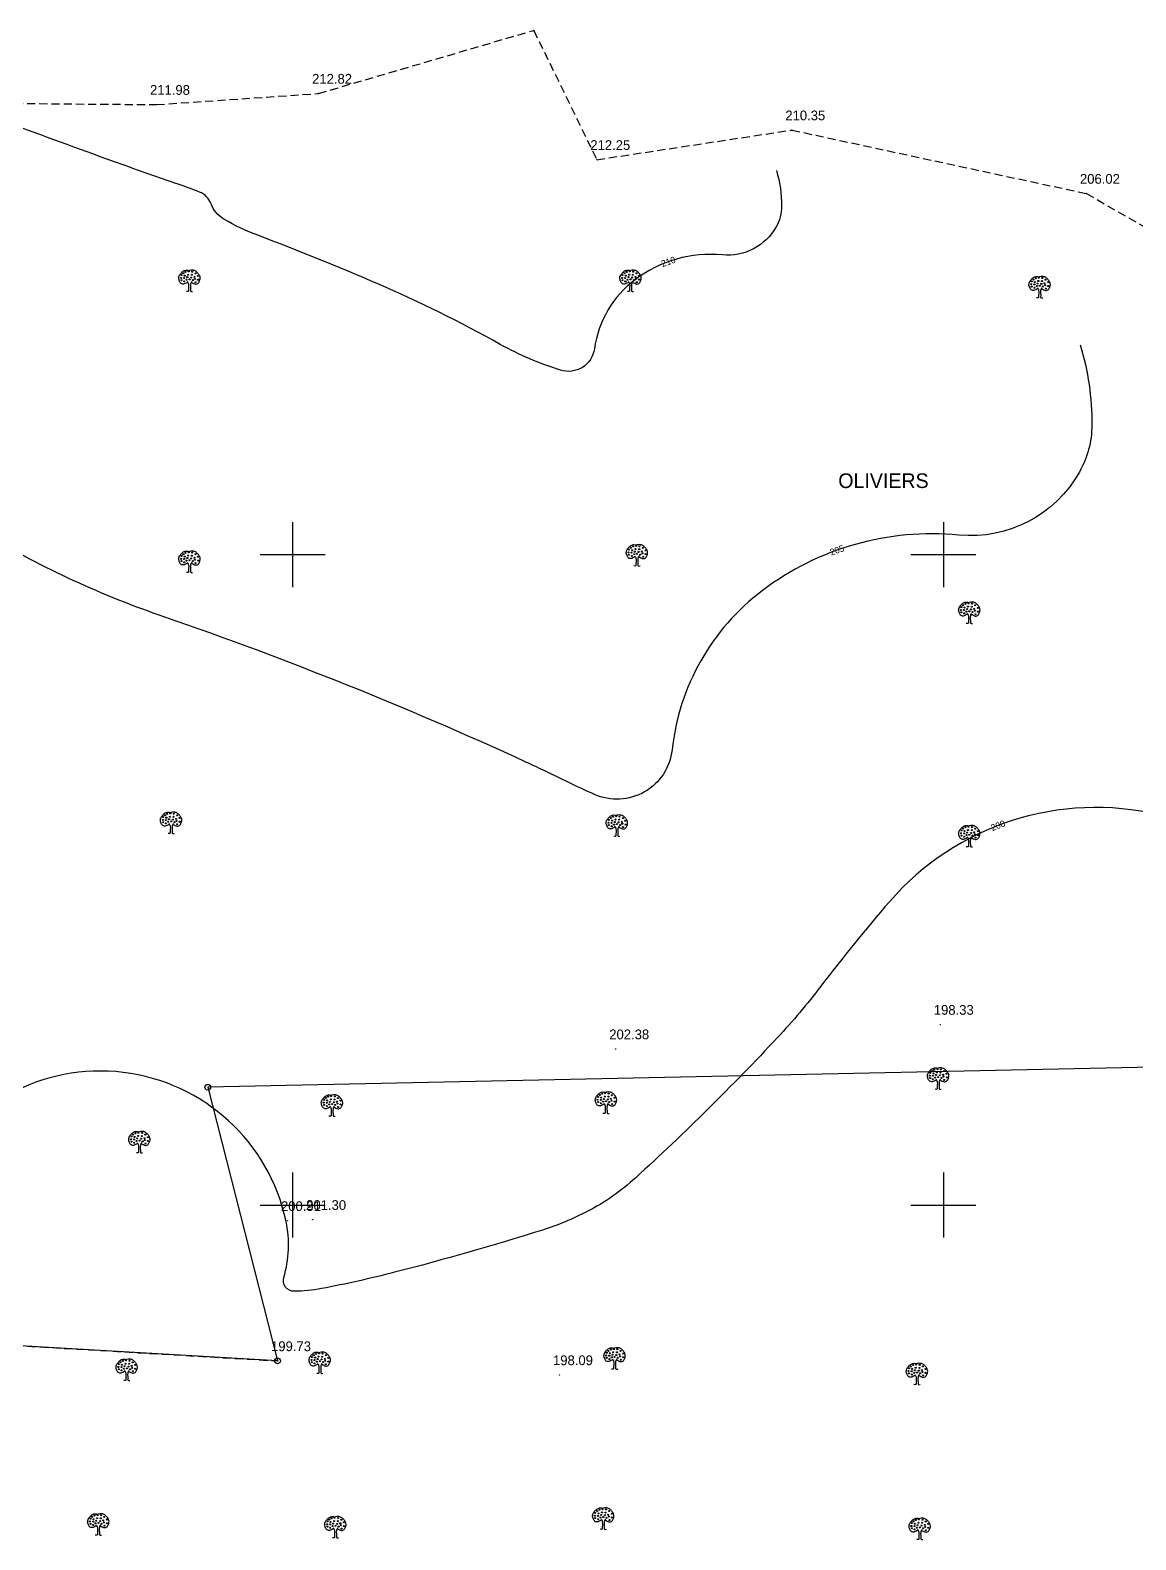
# Model space of a CAD drawing. Extents: x -83928 to -81707, y 15464 to 18601.
# Drawn here: x -83080.6 to -82740.9, y 17897.1 to 18361.2 of the extents above; entities that cross this region are included whole.
import ezdxf
from ezdxf.enums import TextEntityAlignment as Align

# ---------------------------------------------------------------- set-up
doc = ezdxf.new("R2010")
doc.units = 0
doc.header["$MEASUREMENT"] = 0
doc.linetypes.add('INTERROMPU', pattern=[0.75, 0.5, -0.25])
for name, color, linetype in [('ALT', 7, 'Continuous'), ('BORNE', 1, 'Continuous'), ('Carroyage 1', 7, 'Continuous'), ('CNiv_1', 1, 'Continuous'), ('CONST', 7, 'Continuous'), ('Cotation CN', 6, 'Continuous'), ('LIMITE', 40, 'INTERROMPU'), ('POINTS', 3, 'Continuous'), ('TITRE', 1, 'Continuous')]:
    doc.layers.add(name, color=color, linetype=linetype)

# ---------------------------------------------------------------- blocks, each defined once
blk = doc.blocks.new('CotaCNiv')
at = {"invisible_edges": 15}
blk.add_3dface([(-0.5, -0.5), (0.5, -0.5), (0.5, 0.5), (-0.5, 0.5)], dxfattribs=at)
blk.add_3dface([(-0.5, -0.5), (0.5, -0.5), (0.5, 0.5), (-0.5, 0.5)], dxfattribs=at)
blk.add_attdef('ALTCNIV', text='', height=0.4).set_placement((0, 0), align=Align.MIDDLE)

msp = doc.modelspace()

# ---------------------------------------------------------------- linework, layer by layer
at = {"linetype": 'ByBlock', "extrusion": (0.000932032, -0.005533, 0.999984)}
for centre in [(-83034.1, 18285.29, -162.28), (-83033.54, 18285.85, -162.28), (-83033.13, 18285.11, -162.28), (-83032.84, 18286.26, -162.28), (-83032.31, 18284.65, -162.28), (-83032.05, 18285.41, -162.28), (-83031.9, 18286.41, -162.28), (-83031.13, 18284.54, -162.28), (-83030.92, 18285.39, -162.28), (-83030.82, 18286.34, -162.28), (-83030.13, 18284.72, -162.28), (-83029.82, 18285.82, -162.28), (-83029.05, 18285.03, -162.28), (-82898.58, 18285.29, -162.28), (-82898.02, 18285.86, -162.28), (-82897.61, 18285.11, -162.28), (-82897.32, 18286.27, -162.28), (-82896.79, 18284.65, -162.28), (-82896.53, 18285.42, -162.28), (-82896.38, 18286.42, -162.28), (-82895.61, 18284.55, -162.28), (-82895.4, 18285.4, -162.28), (-82895.3, 18286.34, -162.28), (-82894.61, 18284.73, -162.28), (-82894.3, 18285.83, -162.28), (-82893.53, 18285.04, -162.28), (-83034.23, 18284.42, -162.28), (-83034.1, 18283.7, -162.28), (-83033.28, 18284.36, -162.28), (-83033.25, 18283.34, -162.28), (-83032.54, 18283.85, -162.28), (-83031.64, 18283.98, -162.28), (-83030.64, 18283.73, -162.28), (-83029.98, 18284.13, -162.28), (-83029.77, 18283.09, -162.28), (-83029.03, 18283.88, -162.28), (-82898.71, 18284.42, -162.28), (-82898.58, 18283.71, -162.28), (-82897.76, 18284.37, -162.28), (-82897.73, 18283.35, -162.28), (-82897.02, 18283.86, -162.28), (-82896.12, 18283.99, -162.28), (-82895.12, 18283.73, -162.28), (-82894.46, 18284.14, -162.28), (-82894.25, 18283.09, -162.28), (-82893.51, 18283.89, -162.28), (-82773.01, 18282.47, -162.28), (-82772.88, 18283.34, -162.28), (-82772.88, 18281.75, -162.28), (-82772.32, 18283.9, -162.28), (-82772.06, 18282.42, -162.28), (-82772.03, 18281.39, -162.28), (-82771.91, 18283.16, -162.28), (-82771.62, 18284.31, -162.28), (-82771.32, 18281.91, -162.28), (-82771.09, 18282.7, -162.28), (-82770.83, 18283.47, -162.28), (-82770.68, 18284.46, -162.28), (-82770.42, 18282.03, -162.28), (-82769.91, 18282.6, -162.28), (-82769.7, 18283.44, -162.28), (-82769.6, 18284.39, -162.28), (-82769.42, 18281.78, -162.28), (-82768.91, 18282.78, -162.28), (-82768.76, 18282.19, -162.28), (-82768.6, 18283.88, -162.28), (-82768.55, 18281.14, -162.28), (-82767.83, 18283.08, -162.28), (-82767.81, 18281.93, -162.28), (-82896.05, 18201.46, -162.28), (-82895.36, 18201.87, -162.28), (-82894.56, 18201.03, -162.28), (-82894.41, 18202.03, -162.28), (-82893.43, 18201, -162.28), (-82893.33, 18201.95, -162.28), (-82892.33, 18201.44, -162.28), (-83034.22, 18198.06, -162.28), (-83034.09, 18198.93, -162.28), (-83034.09, 18197.35, -162.28), (-83033.53, 18199.49, -162.28), (-83033.27, 18198.01, -162.28), (-83033.25, 18196.99, -162.28), (-83033.12, 18198.75, -162.28), (-83032.84, 18199.9, -162.28), (-83032.53, 18197.5, -162.28), (-83032.3, 18198.29, -162.28), (-83032.05, 18199.06, -162.28), (-83031.89, 18200.06, -162.28), (-83031.64, 18197.63, -162.28), (-83031.12, 18198.19, -162.28), (-83030.92, 18199.03, -162.28), (-83030.82, 18199.98, -162.28), (-83030.64, 18197.37, -162.28), (-83030.13, 18198.37, -162.28), (-83029.97, 18197.78, -162.28), (-83029.82, 18199.47, -162.28), (-83029.77, 18196.73, -162.28), (-83029.05, 18198.68, -162.28), (-83029.02, 18197.52, -162.28), (-82896.74, 18200.03, -162.28), (-82896.61, 18200.9, -162.28), (-82896.61, 18199.32, -162.28), (-82895.79, 18199.98, -162.28), (-82895.76, 18198.96, -162.28), (-82895.64, 18200.72, -162.28), (-82895.05, 18199.47, -162.28), (-82894.82, 18200.26, -162.28), (-82894.15, 18199.6, -162.28), (-82893.64, 18200.16, -162.28), (-82893.15, 18199.34, -162.28), (-82892.64, 18200.34, -162.28), (-82892.49, 18199.75, -162.28), (-82892.28, 18198.7, -162.28), (-82891.57, 18200.65, -162.28), (-82891.54, 18199.5, -162.28), (-82794.48, 18183.24, -162.28), (-82793.91, 18183.81, -162.28), (-82793.5, 18183.07, -162.28), (-82793.22, 18184.22, -162.28), (-82792.69, 18182.6, -162.28), (-82792.43, 18183.37, -162.28), (-82792.28, 18184.37, -162.28), (-82791.51, 18182.5, -162.28), (-82791.3, 18183.35, -162.28), (-82791.2, 18184.29, -162.28), (-82790.51, 18182.68, -162.28), (-82790.2, 18183.78, -162.28), (-82789.43, 18182.99, -162.28), (-82794.61, 18182.37, -162.28), (-82794.48, 18181.66, -162.28), (-82793.66, 18182.32, -162.28), (-82793.63, 18181.3, -162.28), (-82792.92, 18181.81, -162.28), (-82792.02, 18181.94, -162.28), (-82791.02, 18181.68, -162.28), (-82790.36, 18182.09, -162.28), (-82790.15, 18181.04, -162.28), (-82789.41, 18181.84, -162.28), (-83039.86, 18117.79, -162.28), (-83039.73, 18118.66, -162.28), (-83039.17, 18119.22, -162.28), (-83038.91, 18117.73, -162.28), (-83038.76, 18118.48, -162.28), (-83038.48, 18119.63, -162.28), (-83037.94, 18118.02, -162.28), (-83037.68, 18118.78, -162.28), (-83037.53, 18119.78, -162.28), (-83036.76, 18117.91, -162.28), (-83036.56, 18118.76, -162.28), (-83036.46, 18119.7, -162.28), (-83035.76, 18118.09, -162.28), (-83035.61, 18117.5, -162.28), (-83035.46, 18119.19, -162.28), (-83034.69, 18118.4, -162.28), (-82902.77, 18117.79, -162.28), (-82902.21, 18118.35, -162.28), (-82901.8, 18117.61, -162.28), (-82901.52, 18118.76, -162.28), (-82900.72, 18117.92, -162.28), (-82900.57, 18118.92, -162.28), (-82899.6, 18117.89, -162.28), (-82899.5, 18118.84, -162.28), (-82898.5, 18118.33, -162.28), (-82897.73, 18117.54, -162.28), (-83039.73, 18117.07, -162.28), (-83038.89, 18116.71, -162.28), (-83038.17, 18117.22, -162.28), (-83037.28, 18117.35, -162.28), (-83036.28, 18117.1, -162.28), (-83035.41, 18116.46, -162.28), (-83034.66, 18117.25, -162.28), (-82902.9, 18116.92, -162.28), (-82902.77, 18116.21, -162.28), (-82901.95, 18116.87, -162.28), (-82901.93, 18115.85, -162.28), (-82901.21, 18116.36, -162.28), (-82900.98, 18117.15, -162.28), (-82900.31, 18116.49, -162.28), (-82899.8, 18117.05, -162.28), (-82899.32, 18116.23, -162.28), (-82898.8, 18117.23, -162.28), (-82898.65, 18116.64, -162.28), (-82898.45, 18115.59, -162.28), (-82897.7, 18116.38, -162.28), (-82794.6, 18113.68, -162.28), (-82794.47, 18114.55, -162.28), (-82794.47, 18112.97, -162.28), (-82793.91, 18115.12, -162.28), (-82793.65, 18113.63, -162.28), (-82793.5, 18114.37, -162.28), (-82793.22, 18115.53, -162.28), (-82792.91, 18113.12, -162.28), (-82792.68, 18113.91, -162.28), (-82792.43, 18114.68, -162.28), (-82792.27, 18115.68, -162.28), (-82792.02, 18113.25, -162.28), (-82791.5, 18113.81, -162.28), (-82791.3, 18114.66, -162.28), (-82791.2, 18115.6, -162.28), (-82791.02, 18112.99, -162.28), (-82790.51, 18113.99, -162.28), (-82790.35, 18113.4, -162.28), (-82790.2, 18115.09, -162.28), (-82789.43, 18114.3, -162.28), (-82789.4, 18113.15, -162.28), (-82793.63, 18112.61, -162.28), (-82790.15, 18112.35, -162.28), (-82804.18, 18039.17, -162.28), (-82804.05, 18040.04, -162.28), (-82803.48, 18040.6, -162.28), (-82803.23, 18039.12, -162.28), (-82803.07, 18039.86, -162.28), (-82802.79, 18041.01, -162.28), (-82802.49, 18038.6, -162.28), (-82802.26, 18039.4, -162.28), (-82802, 18040.16, -162.28), (-82801.85, 18041.16, -162.28), (-82801.59, 18038.73, -162.28), (-82801.08, 18039.29, -162.28), (-82800.87, 18040.14, -162.28), (-82800.77, 18041.09, -162.28), (-82800.08, 18039.47, -162.28), (-82799.93, 18038.89, -162.28), (-82799.77, 18040.57, -162.28), (-82799, 18039.78, -162.28), (-82798.98, 18038.63, -162.28), (-82804.05, 18038.45, -162.28), (-82803.2, 18038.09, -162.28), (-82800.59, 18038.48, -162.28), (-82799.72, 18037.84, -162.28), (-82990.42, 18030.88, -162.28), (-82990.3, 18031.74, -162.28), (-82990.3, 18030.16, -162.28), (-82989.73, 18032.31, -162.28), (-82989.48, 18030.82, -162.28), (-82989.45, 18029.8, -162.28), (-82989.32, 18031.57, -162.28), (-82989.04, 18032.72, -162.28), (-82988.73, 18030.31, -162.28), (-82988.5, 18031.11, -162.28), (-82988.25, 18031.87, -162.28), (-82988.09, 18032.87, -162.28), (-82987.84, 18030.44, -162.28), (-82987.33, 18031, -162.28), (-82987.12, 18031.85, -162.28), (-82987.02, 18032.79, -162.28), (-82986.84, 18030.18, -162.28), (-82986.33, 18031.18, -162.28), (-82986.17, 18030.59, -162.28), (-82986.02, 18032.28, -162.28), (-82985.97, 18029.54, -162.28), (-82985.25, 18031.49, -162.28), (-82985.23, 18030.34, -162.28), (-82906.24, 18031.75, -162.28), (-82906.11, 18032.62, -162.28), (-82906.11, 18031.04, -162.28), (-82905.55, 18033.18, -162.28), (-82905.29, 18031.7, -162.28), (-82905.27, 18030.68, -162.28), (-82905.14, 18032.44, -162.28), (-82904.86, 18033.59, -162.28), (-82904.55, 18031.19, -162.28), (-82904.32, 18031.98, -162.28), (-82904.06, 18032.75, -162.28), (-82903.91, 18033.75, -162.28), (-82903.66, 18031.32, -162.28), (-82903.14, 18031.88, -162.28), (-82902.94, 18032.72, -162.28), (-82902.84, 18033.67, -162.28), (-82902.66, 18031.06, -162.28), (-82902.14, 18032.06, -162.28), (-82901.99, 18031.47, -162.28), (-82901.84, 18033.16, -162.28), (-82901.79, 18030.42, -162.28), (-82901.07, 18032.37, -162.28), (-82901.04, 18031.21, -162.28), (-83049.48, 18020.5, -162.28), (-83048.92, 18021.07, -162.28), (-83048.51, 18020.32, -162.28), (-83048.23, 18021.48, -162.28), (-83047.44, 18020.63, -162.28), (-83047.28, 18021.63, -162.28), (-83046.31, 18020.61, -162.28), (-83046.21, 18021.55, -162.28), (-83045.21, 18021.04, -162.28), (-83044.44, 18020.25, -162.28), (-83049.61, 18019.63, -162.28), (-83049.48, 18018.92, -162.28), (-83048.66, 18019.58, -162.28), (-83048.64, 18018.56, -162.28), (-83047.92, 18019.07, -162.28), (-83047.69, 18019.86, -162.28), (-83047.03, 18019.2, -162.28), (-83046.51, 18019.76, -162.28), (-83046.03, 18018.94, -162.28), (-83045.51, 18019.94, -162.28), (-83045.36, 18019.35, -162.28), (-83045.16, 18018.3, -162.28), (-83044.41, 18019.1, -162.28), (-82901.26, 17955.13, -162.28), (-82900.19, 17955.06, -162.28), (-83053.38, 17950.49, -162.28), (-83052.81, 17951.05, -162.28), (-83052.12, 17951.46, -162.28), (-83051.33, 17950.61, -162.28), (-83051.18, 17951.61, -162.28), (-83050.2, 17950.59, -162.28), (-83050.1, 17951.54, -162.28), (-83049.1, 17951.02, -162.28), (-82994.18, 17951.8, -162.28), (-82994.06, 17952.67, -162.28), (-82994.06, 17951.08, -162.28), (-82993.49, 17953.23, -162.28), (-82993.24, 17951.75, -162.28), (-82993.21, 17950.72, -162.28), (-82993.08, 17952.49, -162.28), (-82992.8, 17953.64, -162.28), (-82992.49, 17951.24, -162.28), (-82992.26, 17952.03, -162.28), (-82992.01, 17952.8, -162.28), (-82991.85, 17953.79, -162.28), (-82991.6, 17951.36, -162.28), (-82991.09, 17951.93, -162.28), (-82990.88, 17952.77, -162.28), (-82990.78, 17953.72, -162.28), (-82990.6, 17951.11, -162.28), (-82990.09, 17952.11, -162.28), (-82989.93, 17951.52, -162.28), (-82989.78, 17953.21, -162.28), (-82989.73, 17950.47, -162.28), (-82989.01, 17952.41, -162.28), (-82988.99, 17951.26, -162.28), (-82903.59, 17953.14, -162.28), (-82903.46, 17954.01, -162.28), (-82903.46, 17952.42, -162.28), (-82902.9, 17954.57, -162.28), (-82902.64, 17953.09, -162.28), (-82902.62, 17952.06, -162.28), (-82902.49, 17953.83, -162.28), (-82902.21, 17954.98, -162.28), (-82901.9, 17952.58, -162.28), (-82901.67, 17953.37, -162.28), (-82901.42, 17954.14, -162.28), (-82901.01, 17952.7, -162.28), (-82900.49, 17953.27, -162.28), (-82900.29, 17954.11, -162.28), (-82900.01, 17952.45, -162.28), (-82899.49, 17953.45, -162.28), (-82899.34, 17952.86, -162.28), (-82899.19, 17954.55, -162.28), (-82899.14, 17951.81, -162.28), (-82898.42, 17953.75, -162.28), (-82898.39, 17952.6, -162.28), (-83053.5, 17949.62, -162.28), (-83053.38, 17948.9, -162.28), (-83052.56, 17949.57, -162.28), (-83052.53, 17948.54, -162.28), (-83052.4, 17950.31, -162.28), (-83051.81, 17949.05, -162.28), (-83051.58, 17949.85, -162.28), (-83050.92, 17949.18, -162.28), (-83050.41, 17949.74, -162.28), (-83049.92, 17948.93, -162.28), (-83049.41, 17949.92, -162.28), (-83049.25, 17949.34, -162.28), (-83049.05, 17948.29, -162.28), (-83048.33, 17950.23, -162.28), (-83048.31, 17949.08, -162.28), (-82810.69, 17948.35, -162.28), (-82810.56, 17949.22, -162.28), (-82810.56, 17947.63, -162.28), (-82809.99, 17949.78, -162.28), (-82809.74, 17948.3, -162.28), (-82809.71, 17947.27, -162.28), (-82809.58, 17949.04, -162.28), (-82809.3, 17950.19, -162.28), (-82809, 17947.79, -162.28), (-82808.76, 17948.58, -162.28), (-82808.51, 17949.35, -162.28), (-82808.36, 17950.34, -162.28), (-82808.1, 17947.91, -162.28), (-82807.59, 17948.48, -162.28), (-82807.38, 17949.32, -162.28), (-82807.28, 17950.27, -162.28), (-82807.1, 17947.66, -162.28), (-82806.59, 17948.66, -162.28), (-82806.43, 17948.07, -162.28), (-82806.28, 17949.76, -162.28), (-82806.23, 17947.02, -162.28), (-82805.51, 17948.96, -162.28), (-82805.49, 17947.81, -162.28), (-83059.9, 17904.1, -162.28), (-83058.82, 17904.03, -162.28), (-82906.95, 17904.76, -162.28), (-82906.39, 17905.32, -162.28), (-82905.98, 17904.58, -162.28), (-82905.7, 17905.73, -162.28), (-82905.16, 17904.12, -162.28), (-82904.9, 17904.88, -162.28), (-82904.75, 17905.88, -162.28), (-82903.98, 17904.01, -162.28), (-82903.78, 17904.86, -162.28), (-82903.67, 17905.81, -162.28), (-82902.98, 17904.19, -162.28), (-82902.67, 17905.29, -162.28), (-82901.91, 17904.5, -162.28), (-83062.23, 17902.11, -162.28), (-83062.1, 17902.98, -162.28), (-83062.1, 17901.39, -162.28), (-83061.53, 17903.54, -162.28), (-83061.28, 17902.06, -162.28), (-83061.25, 17901.03, -162.28), (-83061.12, 17902.8, -162.28), (-83060.84, 17903.95, -162.28), (-83060.54, 17901.55, -162.28), (-83060.31, 17902.34, -162.28), (-83060.05, 17903.11, -162.28), (-83059.64, 17901.67, -162.28), (-83059.13, 17902.24, -162.28), (-83058.92, 17903.08, -162.28), (-83058.64, 17901.42, -162.28), (-83058.13, 17902.42, -162.28), (-83057.98, 17901.83, -162.28), (-83057.82, 17903.52, -162.28), (-83057.77, 17900.78, -162.28), (-83057.05, 17902.72, -162.28), (-83057.03, 17901.57, -162.28), (-82989.38, 17901.24, -162.28), (-82989.26, 17902.11, -162.28), (-82989.26, 17900.52, -162.28), (-82988.69, 17902.67, -162.28), (-82988.44, 17901.19, -162.28), (-82988.41, 17900.17, -162.28), (-82988.28, 17901.93, -162.28), (-82988, 17903.08, -162.28), (-82987.69, 17900.68, -162.28), (-82987.46, 17901.47, -162.28), (-82987.21, 17902.24, -162.28), (-82987.05, 17903.24, -162.28), (-82986.8, 17900.81, -162.28), (-82986.29, 17901.37, -162.28), (-82986.08, 17902.21, -162.28), (-82985.98, 17903.16, -162.28), (-82985.8, 17900.55, -162.28), (-82985.29, 17901.55, -162.28), (-82985.13, 17900.96, -162.28), (-82984.98, 17902.65, -162.28), (-82984.93, 17899.91, -162.28), (-82984.21, 17901.85, -162.28), (-82984.19, 17900.7, -162.28), (-82907.08, 17903.89, -162.28), (-82906.95, 17903.17, -162.28), (-82906.13, 17903.84, -162.28), (-82906.11, 17902.81, -162.28), (-82905.39, 17903.32, -162.28), (-82904.49, 17903.45, -162.28), (-82903.49, 17903.2, -162.28), (-82902.83, 17903.6, -162.28), (-82902.62, 17902.56, -162.28), (-82901.88, 17903.35, -162.28), (-82809.84, 17900.73, -162.28), (-82809.71, 17901.6, -162.28), (-82809.71, 17900.02, -162.28), (-82809.15, 17902.16, -162.28), (-82808.89, 17900.68, -162.28), (-82808.87, 17899.66, -162.28), (-82808.74, 17901.42, -162.28), (-82808.46, 17902.57, -162.28), (-82808.15, 17900.17, -162.28), (-82807.92, 17900.96, -162.28), (-82807.66, 17901.73, -162.28), (-82807.51, 17902.73, -162.28), (-82807.25, 17900.3, -162.28), (-82806.74, 17900.86, -162.28), (-82806.54, 17901.7, -162.28), (-82806.43, 17902.65, -162.28), (-82806.25, 17900.04, -162.28), (-82805.74, 17901.04, -162.28), (-82805.59, 17900.45, -162.28), (-82805.44, 17902.14, -162.28), (-82805.38, 17899.4, -162.28), (-82804.67, 17901.35, -162.28), (-82804.64, 17900.19, -162.28)]:
    msp.add_circle(centre, 0.156, dxfattribs=at)
at = {"linetype": 'ByBlock'}
for points in [[(-83032.17, 18283.68, 16.27), (-83032.29, 18283.65, 16.27), (-83032.67, 18283.53, 16.27), (-83033.25, 18283.07, 16.27), (-83034.3, 18283.14, 16.27), (-83034.75, 18284.05, 16.28), (-83035.05, 18284.88, 16.28), (-83034.81, 18285.81, 16.29), (-83034.25, 18286.54, 16.29), (-83033.54, 18287.23, 16.29), (-83032.59, 18287.51, 16.3), (-83031.97, 18287.39, 16.29), (-83031.67, 18287.33, 16.29)], [(-82896.65, 18283.69, 16.15), (-82896.77, 18283.66, 16.15), (-82897.15, 18283.54, 16.15), (-82897.73, 18283.08, 16.15), (-82898.78, 18283.15, 16.15), (-82899.23, 18284.06, 16.15), (-82899.53, 18284.88, 16.16), (-82899.29, 18285.82, 16.16), (-82898.73, 18286.54, 16.17), (-82898.02, 18287.24, 16.17), (-82897.07, 18287.52, 16.17), (-82896.45, 18287.4, 16.17), (-82896.15, 18287.34, 16.17)], [(-82770.95, 18281.73, 16.02), (-82771.07, 18281.7, 16.02), (-82771.45, 18281.58, 16.02), (-82772.03, 18281.12, 16.02), (-82773.08, 18281.2, 16.02), (-82773.53, 18282.1, 16.02), (-82773.83, 18282.93, 16.03), (-82773.59, 18283.87, 16.03), (-82773.03, 18284.59, 16.04), (-82772.32, 18285.28, 16.04), (-82771.37, 18285.57, 16.04), (-82770.75, 18285.44, 16.04), (-82770.45, 18285.38, 16.04)], [(-82894.69, 18199.3, 15.68), (-82894.81, 18199.27, 15.68), (-82895.19, 18199.15, 15.68), (-82895.76, 18198.69, 15.68), (-82896.81, 18198.76, 15.68), (-82897.26, 18199.67, 15.68), (-82897.57, 18200.49, 15.69), (-82897.33, 18201.43, 15.69), (-82896.77, 18202.15, 15.7), (-82896.05, 18202.85, 15.7), (-82895.1, 18203.13, 15.7), (-82894.49, 18203.01, 15.7), (-82894.19, 18202.95, 15.7)], [(-83032.17, 18197.33, 15.8), (-83032.29, 18197.3, 15.8), (-83032.67, 18197.18, 15.8), (-83033.25, 18196.72, 15.79), (-83034.29, 18196.79, 15.8), (-83034.75, 18197.7, 15.8), (-83035.05, 18198.52, 15.81), (-83034.81, 18199.46, 15.81), (-83034.25, 18200.18, 15.81), (-83033.53, 18200.88, 15.82), (-83032.58, 18201.16, 15.82), (-83031.97, 18201.04, 15.82), (-83031.67, 18200.98, 15.82)], [(-82792.55, 18181.64, 15.49), (-82792.67, 18181.61, 15.49), (-82793.05, 18181.49, 15.49), (-82793.63, 18181.03, 15.48), (-82794.68, 18181.1, 15.49), (-82795.13, 18182.01, 15.49), (-82795.43, 18182.84, 15.5), (-82795.19, 18183.77, 15.5), (-82794.63, 18184.5, 15.5), (-82793.92, 18185.19, 15.51), (-82792.96, 18185.47, 15.51), (-82792.35, 18185.35, 15.51), (-82792.05, 18185.29, 15.51)], [(-83037.81, 18117.05, 15.36), (-83037.93, 18117.02, 15.36), (-83038.31, 18116.9, 15.36), (-83038.89, 18116.44, 15.35), (-83039.93, 18116.52, 15.36), (-83040.38, 18117.42, 15.36), (-83040.69, 18118.25, 15.37), (-83040.45, 18119.19, 15.37), (-83039.89, 18119.91, 15.38), (-83039.17, 18120.6, 15.38), (-83038.22, 18120.89, 15.38), (-83037.61, 18120.76, 15.38), (-83037.31, 18120.7, 15.38)], [(-82900.85, 18116.19, 15.22), (-82900.97, 18116.16, 15.22), (-82901.35, 18116.04, 15.22), (-82901.93, 18115.58, 15.22), (-82902.97, 18115.65, 15.22), (-82903.42, 18116.56, 15.23), (-82903.73, 18117.39, 15.23), (-82903.49, 18118.32, 15.24), (-82902.93, 18119.05, 15.24), (-82902.21, 18119.74, 15.25), (-82901.26, 18120.02, 15.25), (-82900.65, 18119.9, 15.25), (-82900.35, 18119.84, 15.24)], [(-82792.55, 18112.95, 15.11), (-82792.67, 18112.92, 15.11), (-82793.05, 18112.8, 15.11), (-82793.63, 18112.34, 15.1), (-82794.67, 18112.41, 15.11), (-82795.13, 18113.32, 15.11), (-82795.43, 18114.15, 15.12), (-82795.19, 18115.08, 15.12), (-82794.63, 18115.81, 15.12), (-82793.91, 18116.5, 15.13), (-82792.96, 18116.78, 15.13), (-82792.35, 18116.66, 15.13), (-82792.05, 18116.6, 15.13)], [(-82802.12, 18038.43, 14.7), (-82802.25, 18038.4, 14.7), (-82802.62, 18038.28, 14.7), (-82803.2, 18037.83, 14.7), (-82804.25, 18037.9, 14.7), (-82804.7, 18038.81, 14.71), (-82805, 18039.63, 14.71), (-82804.77, 18040.57, 14.72), (-82804.2, 18041.29, 14.72), (-82803.49, 18041.98, 14.72), (-82802.54, 18042.27, 14.72), (-82801.93, 18042.15, 14.72), (-82801.62, 18042.09, 14.72)], [(-82904.19, 18031.02, 14.76), (-82904.31, 18030.99, 14.76), (-82904.69, 18030.87, 14.76), (-82905.27, 18030.41, 14.75), (-82906.31, 18030.48, 14.76), (-82906.77, 18031.39, 14.76), (-82907.07, 18032.22, 14.77), (-82906.83, 18033.15, 14.77), (-82906.27, 18033.88, 14.77), (-82905.55, 18034.57, 14.78), (-82904.6, 18034.85, 14.78), (-82903.99, 18034.73, 14.78), (-82903.69, 18034.67, 14.78)], [(-82988.37, 18030.14, 14.83), (-82988.49, 18030.11, 14.83), (-82988.87, 18029.99, 14.83), (-82989.45, 18029.53, 14.83), (-82990.5, 18029.61, 14.83), (-82990.95, 18030.52, 14.83), (-82991.25, 18031.34, 14.84), (-82991.01, 18032.28, 14.84), (-82990.45, 18033, 14.85), (-82989.73, 18033.69, 14.85), (-82988.78, 18033.98, 14.85), (-82988.17, 18033.85, 14.85), (-82987.87, 18033.79, 14.85)], [(-83047.56, 18018.9, 14.82), (-83047.68, 18018.87, 14.82), (-83048.06, 18018.75, 14.82), (-83048.64, 18018.29, 14.82), (-83049.68, 18018.37, 14.82), (-83050.14, 18019.27, 14.83), (-83050.44, 18020.1, 14.83), (-83050.2, 18021.04, 14.84), (-83049.64, 18021.76, 14.84), (-83048.92, 18022.45, 14.84), (-83047.97, 18022.74, 14.84), (-83047.36, 18022.61, 14.84), (-83047.06, 18022.55, 14.84)], [(-82901.54, 17952.41, 14.32), (-82901.66, 17952.38, 14.32), (-82902.04, 17952.26, 14.32), (-82902.62, 17951.8, 14.32), (-82903.66, 17951.87, 14.32), (-82904.12, 17952.78, 14.32), (-82904.42, 17953.6, 14.33), (-82904.18, 17954.54, 14.33), (-82903.62, 17955.26, 14.34), (-82902.9, 17955.96, 14.34), (-82901.95, 17956.24, 14.34), (-82901.34, 17956.12, 14.34), (-82901.04, 17956.06, 14.34)], [(-83051.45, 17948.89, 14.44), (-83051.57, 17948.86, 14.44), (-83051.95, 17948.74, 14.44), (-83052.53, 17948.28, 14.44), (-83053.58, 17948.35, 14.44), (-83054.03, 17949.26, 14.44), (-83054.33, 17950.08, 14.45), (-83054.09, 17951.02, 14.45), (-83053.53, 17951.74, 14.46), (-83052.82, 17952.44, 14.46), (-83051.87, 17952.72, 14.46), (-83051.25, 17952.6, 14.46), (-83050.95, 17952.54, 14.46)], [(-82992.13, 17951.07, 14.4), (-82992.25, 17951.04, 14.4), (-82992.63, 17950.92, 14.4), (-82993.21, 17950.46, 14.39), (-82994.26, 17950.53, 14.4), (-82994.71, 17951.44, 14.4), (-82995.01, 17952.27, 14.41), (-82994.77, 17953.2, 14.41), (-82994.21, 17953.93, 14.41), (-82993.5, 17954.62, 14.42), (-82992.54, 17954.9, 14.42), (-82991.93, 17954.78, 14.42), (-82991.63, 17954.72, 14.42)], [(-82808.63, 17947.62, 14.21), (-82808.76, 17947.59, 14.21), (-82809.13, 17947.47, 14.21), (-82809.71, 17947.01, 14.2), (-82810.76, 17947.08, 14.21), (-82811.21, 17947.99, 14.21), (-82811.51, 17948.82, 14.22), (-82811.28, 17949.75, 14.22), (-82810.71, 17950.48, 14.22), (-82810, 17951.17, 14.23), (-82809.05, 17951.45, 14.23), (-82808.43, 17951.33, 14.23), (-82808.13, 17951.27, 14.23)], [(-83060.18, 17901.38, 14.18), (-83060.3, 17901.35, 14.18), (-83060.68, 17901.23, 14.18), (-83061.25, 17900.77, 14.18), (-83062.3, 17900.84, 14.18), (-83062.75, 17901.75, 14.19), (-83063.06, 17902.58, 14.19), (-83062.82, 17903.51, 14.2), (-83062.26, 17904.24, 14.2), (-83061.54, 17904.93, 14.21), (-83060.59, 17905.21, 14.21), (-83059.98, 17905.09, 14.21), (-83059.68, 17905.03, 14.2)], [(-82905.03, 17903.16, 14.05), (-82905.15, 17903.13, 14.05), (-82905.53, 17903.01, 14.05), (-82906.11, 17902.55, 14.05), (-82907.15, 17902.62, 14.05), (-82907.6, 17903.53, 14.05), (-82907.91, 17904.35, 14.06), (-82907.67, 17905.29, 14.06), (-82907.11, 17906.01, 14.07), (-82906.39, 17906.71, 14.07), (-82905.44, 17906.99, 14.07), (-82904.83, 17906.87, 14.07), (-82904.53, 17906.81, 14.07)], [(-82987.33, 17900.51, 14.11), (-82987.45, 17900.48, 14.11), (-82987.83, 17900.36, 14.11), (-82988.41, 17899.9, 14.11), (-82989.46, 17899.97, 14.11), (-82989.91, 17900.88, 14.12), (-82990.21, 17901.71, 14.12), (-82989.97, 17902.64, 14.13), (-82989.41, 17903.37, 14.13), (-82988.69, 17904.06, 14.13), (-82987.74, 17904.34, 14.13), (-82987.13, 17904.22, 14.13), (-82986.83, 17904.16, 14.13)], [(-82807.79, 17900, 13.94), (-82807.91, 17899.97, 13.94), (-82808.29, 17899.85, 13.94), (-82808.87, 17899.39, 13.94), (-82809.91, 17899.47, 13.94), (-82810.36, 17900.37, 13.95), (-82810.67, 17901.2, 13.95), (-82810.43, 17902.14, 13.96), (-82809.87, 17902.86, 13.96), (-82809.15, 17903.55, 13.96), (-82808.2, 17903.83, 13.96), (-82807.59, 17903.71, 13.96), (-82807.29, 17903.65, 13.96)]]:
    msp.add_open_spline(points, degree=3, knots=[0.251632, 0.251632, 0.251632, 0.251632, 0.437955, 0.853553, 1.334497, 1.754172, 2.275549, 2.6296, 3.144963, 3.634468, 4.105014, 4.559575, 4.559575, 4.559575, 4.559575], dxfattribs=at)
for points in [[(-83031.17, 18283.68, 16.27), (-83031.05, 18283.65, 16.27), (-83030.67, 18283.53, 16.27), (-83030.1, 18283.07, 16.27), (-83029.05, 18283.14, 16.27), (-83028.6, 18284.05, 16.27), (-83028.29, 18284.88, 16.28), (-83028.53, 18285.81, 16.28), (-83029.09, 18286.54, 16.29), (-83029.81, 18287.23, 16.29), (-83030.76, 18287.51, 16.29), (-83031.37, 18287.39, 16.29), (-83031.67, 18287.33, 16.29)], [(-82895.65, 18283.69, 16.15), (-82895.53, 18283.66, 16.15), (-82895.15, 18283.54, 16.15), (-82894.58, 18283.08, 16.14), (-82893.53, 18283.15, 16.14), (-82893.08, 18284.06, 16.15), (-82892.77, 18284.89, 16.15), (-82893.01, 18285.82, 16.16), (-82893.57, 18286.55, 16.16), (-82894.29, 18287.24, 16.17), (-82895.24, 18287.52, 16.17), (-82895.85, 18287.4, 16.17), (-82896.15, 18287.34, 16.17)], [(-82769.95, 18281.73, 16.02), (-82769.83, 18281.7, 16.02), (-82769.45, 18281.58, 16.02), (-82768.88, 18281.12, 16.01), (-82767.83, 18281.2, 16.01), (-82767.38, 18282.1, 16.02), (-82767.07, 18282.93, 16.02), (-82767.31, 18283.87, 16.03), (-82767.87, 18284.59, 16.03), (-82768.59, 18285.28, 16.04), (-82769.54, 18285.57, 16.04), (-82770.15, 18285.44, 16.04), (-82770.45, 18285.38, 16.04)], [(-82893.69, 18199.3, 15.68), (-82893.57, 18199.27, 15.68), (-82893.19, 18199.15, 15.68), (-82892.61, 18198.69, 15.67), (-82891.56, 18198.76, 15.67), (-82891.11, 18199.67, 15.68), (-82890.81, 18200.5, 15.68), (-82891.05, 18201.43, 15.69), (-82891.61, 18202.16, 15.69), (-82892.32, 18202.85, 15.7), (-82893.28, 18203.13, 15.7), (-82893.89, 18203.01, 15.7), (-82894.19, 18202.95, 15.7)], [(-83031.17, 18197.33, 15.8), (-83031.05, 18197.3, 15.79), (-83030.67, 18197.18, 15.79), (-83030.09, 18196.72, 15.79), (-83029.05, 18196.79, 15.79), (-83028.59, 18197.7, 15.79), (-83028.29, 18198.52, 15.8), (-83028.53, 18199.46, 15.8), (-83029.09, 18200.18, 15.81), (-83029.81, 18200.88, 15.81), (-83030.76, 18201.16, 15.82), (-83031.37, 18201.04, 15.82), (-83031.67, 18200.98, 15.82)], [(-82791.55, 18181.64, 15.49), (-82791.43, 18181.61, 15.48), (-82791.05, 18181.49, 15.48), (-82790.48, 18181.03, 15.48), (-82789.43, 18181.1, 15.48), (-82788.98, 18182.01, 15.48), (-82788.67, 18182.84, 15.49), (-82788.91, 18183.77, 15.49), (-82789.47, 18184.5, 15.5), (-82790.19, 18185.19, 15.5), (-82791.14, 18185.47, 15.51), (-82791.75, 18185.35, 15.51), (-82792.05, 18185.29, 15.51)], [(-83036.81, 18117.05, 15.36), (-83036.69, 18117.02, 15.36), (-83036.31, 18116.9, 15.36), (-83035.73, 18116.44, 15.35), (-83034.69, 18116.52, 15.35), (-83034.23, 18117.43, 15.36), (-83033.93, 18118.25, 15.36), (-83034.17, 18119.19, 15.37), (-83034.73, 18119.91, 15.37), (-83035.45, 18120.6, 15.37), (-83036.4, 18120.89, 15.38), (-83037.01, 18120.76, 15.38), (-83037.31, 18120.7, 15.38)], [(-82899.85, 18116.19, 15.22), (-82899.73, 18116.16, 15.22), (-82899.35, 18116.04, 15.22), (-82898.77, 18115.58, 15.22), (-82897.73, 18115.65, 15.22), (-82897.27, 18116.56, 15.22), (-82896.97, 18117.39, 15.23), (-82897.21, 18118.32, 15.23), (-82897.77, 18119.05, 15.24), (-82898.49, 18119.74, 15.24), (-82899.44, 18120.02, 15.24), (-82900.05, 18119.9, 15.24), (-82900.35, 18119.84, 15.24)], [(-82791.55, 18112.95, 15.11), (-82791.43, 18112.92, 15.1), (-82791.05, 18112.8, 15.1), (-82790.47, 18112.34, 15.1), (-82789.43, 18112.41, 15.1), (-82788.98, 18113.32, 15.1), (-82788.67, 18114.15, 15.11), (-82788.91, 18115.09, 15.11), (-82789.47, 18115.81, 15.12), (-82790.19, 18116.5, 15.12), (-82791.14, 18116.78, 15.13), (-82791.75, 18116.66, 15.13), (-82792.05, 18116.6, 15.13)], [(-82801.12, 18038.43, 14.7), (-82801, 18038.4, 14.7), (-82800.62, 18038.28, 14.7), (-82800.05, 18037.83, 14.7), (-82799, 18037.9, 14.7), (-82798.55, 18038.81, 14.7), (-82798.24, 18039.63, 14.71), (-82798.48, 18040.57, 14.71), (-82799.05, 18041.29, 14.72), (-82799.76, 18041.98, 14.72), (-82800.71, 18042.27, 14.72), (-82801.32, 18042.15, 14.72), (-82801.62, 18042.09, 14.72)], [(-82903.19, 18031.02, 14.76), (-82903.07, 18030.99, 14.76), (-82902.69, 18030.87, 14.75), (-82902.11, 18030.41, 14.75), (-82901.07, 18030.48, 14.75), (-82900.62, 18031.39, 14.76), (-82900.31, 18032.22, 14.76), (-82900.55, 18033.15, 14.77), (-82901.11, 18033.88, 14.77), (-82901.83, 18034.57, 14.77), (-82902.78, 18034.85, 14.78), (-82903.39, 18034.73, 14.78), (-82903.69, 18034.67, 14.78)], [(-82987.37, 18030.14, 14.83), (-82987.25, 18030.11, 14.83), (-82986.87, 18029.99, 14.83), (-82986.29, 18029.53, 14.83), (-82985.25, 18029.61, 14.82), (-82984.8, 18030.52, 14.83), (-82984.49, 18031.34, 14.83), (-82984.73, 18032.28, 14.84), (-82985.29, 18033, 14.84), (-82986.01, 18033.69, 14.85), (-82986.96, 18033.98, 14.85), (-82987.57, 18033.85, 14.85), (-82987.87, 18033.79, 14.85)], [(-83046.56, 18018.9, 14.82), (-83046.44, 18018.87, 14.82), (-83046.06, 18018.75, 14.82), (-83045.48, 18018.29, 14.82), (-83044.44, 18018.37, 14.82), (-83043.99, 18019.27, 14.82), (-83043.68, 18020.1, 14.83), (-83043.92, 18021.04, 14.83), (-83044.48, 18021.76, 14.84), (-83045.2, 18022.45, 14.84), (-83046.15, 18022.74, 14.84), (-83046.76, 18022.61, 14.84), (-83047.06, 18022.55, 14.84)], [(-82900.54, 17952.41, 14.32), (-82900.42, 17952.38, 14.32), (-82900.04, 17952.26, 14.32), (-82899.46, 17951.8, 14.31), (-82898.42, 17951.87, 14.31), (-82897.97, 17952.78, 14.32), (-82897.66, 17953.6, 14.32), (-82897.9, 17954.54, 14.33), (-82898.46, 17955.26, 14.33), (-82899.18, 17955.96, 14.34), (-82900.13, 17956.24, 14.34), (-82900.74, 17956.12, 14.34), (-82901.04, 17956.06, 14.34)], [(-83050.45, 17948.89, 14.44), (-83050.33, 17948.86, 14.44), (-83049.95, 17948.74, 14.44), (-83049.38, 17948.28, 14.43), (-83048.33, 17948.35, 14.43), (-83047.88, 17949.26, 14.44), (-83047.57, 17950.08, 14.44), (-83047.81, 17951.02, 14.45), (-83048.37, 17951.74, 14.45), (-83049.09, 17952.44, 14.46), (-83050.04, 17952.72, 14.46), (-83050.65, 17952.6, 14.46), (-83050.95, 17952.54, 14.46)], [(-82991.13, 17951.07, 14.4), (-82991.01, 17951.04, 14.4), (-82990.63, 17950.92, 14.39), (-82990.06, 17950.46, 14.39), (-82989.01, 17950.53, 14.39), (-82988.56, 17951.44, 14.4), (-82988.25, 17952.27, 14.4), (-82988.49, 17953.2, 14.4), (-82989.05, 17953.93, 14.41), (-82989.77, 17954.62, 14.41), (-82990.72, 17954.9, 14.42), (-82991.33, 17954.78, 14.42), (-82991.63, 17954.72, 14.42)], [(-82807.63, 17947.62, 14.21), (-82807.51, 17947.59, 14.2), (-82807.13, 17947.47, 14.2), (-82806.56, 17947.01, 14.2), (-82805.51, 17947.08, 14.2), (-82805.06, 17947.99, 14.2), (-82804.75, 17948.82, 14.21), (-82804.99, 17949.75, 14.21), (-82805.55, 17950.48, 14.22), (-82806.27, 17951.17, 14.22), (-82807.22, 17951.45, 14.23), (-82807.83, 17951.33, 14.23), (-82808.13, 17951.27, 14.23)], [(-83059.18, 17901.38, 14.18), (-83059.05, 17901.35, 14.18), (-83058.68, 17901.23, 14.18), (-83058.1, 17900.77, 14.18), (-83057.05, 17900.84, 14.18), (-83056.6, 17901.75, 14.18), (-83056.3, 17902.58, 14.19), (-83056.54, 17903.51, 14.19), (-83057.1, 17904.24, 14.2), (-83057.81, 17904.93, 14.2), (-83058.76, 17905.21, 14.2), (-83059.38, 17905.09, 14.2), (-83059.68, 17905.03, 14.2)], [(-82904.03, 17903.16, 14.05), (-82903.91, 17903.13, 14.05), (-82903.53, 17903.01, 14.05), (-82902.95, 17902.55, 14.04), (-82901.9, 17902.62, 14.04), (-82901.45, 17903.53, 14.05), (-82901.15, 17904.35, 14.05), (-82901.39, 17905.29, 14.06), (-82901.95, 17906.01, 14.06), (-82902.67, 17906.71, 14.07), (-82903.62, 17906.99, 14.07), (-82904.23, 17906.87, 14.07), (-82904.53, 17906.81, 14.07)], [(-82986.33, 17900.51, 14.11), (-82986.21, 17900.48, 14.11), (-82985.83, 17900.36, 14.11), (-82985.26, 17899.9, 14.11), (-82984.21, 17899.97, 14.11), (-82983.76, 17900.88, 14.11), (-82983.45, 17901.71, 14.12), (-82983.69, 17902.65, 14.12), (-82984.25, 17903.37, 14.13), (-82984.97, 17904.06, 14.13), (-82985.92, 17904.34, 14.13), (-82986.53, 17904.22, 14.13), (-82986.83, 17904.16, 14.13)], [(-82806.79, 17900, 13.94), (-82806.67, 17899.97, 13.94), (-82806.29, 17899.85, 13.94), (-82805.71, 17899.39, 13.94), (-82804.67, 17899.47, 13.94), (-82804.21, 17900.37, 13.94), (-82803.91, 17901.2, 13.94), (-82804.15, 17902.14, 13.95), (-82804.71, 17902.86, 13.95), (-82805.43, 17903.55, 13.96), (-82806.38, 17903.83, 13.96), (-82806.99, 17903.71, 13.96), (-82807.29, 17903.65, 13.96)]]:
    msp.add_open_spline(points, degree=3, knots=[0.251632, 0.251632, 0.251632, 0.251632, 0.437955, 0.853553, 1.334497, 1.754172, 2.275549, 2.6296, 3.144963, 3.634468, 4.105014, 4.559575, 4.559575, 4.559575, 4.559575])
for points in [[(-83032.35, 18283.96, 16.28), (-83032.15, 18283.68, 16.27), (-83031.97, 18283.17, 16.27), (-83031.97, 18281.09, 16.26), (-83031.97, 18280.97, 16.26), (-83032.61, 18280.86, 16.26)], [(-83030.97, 18283.96, 16.27), (-83031.17, 18283.68, 16.27), (-83031.35, 18283.17, 16.27), (-83031.35, 18281.09, 16.26), (-83031.35, 18280.97, 16.26), (-83030.71, 18280.86, 16.26)], [(-82896.83, 18283.97, 16.15), (-82896.63, 18283.69, 16.15), (-82896.45, 18283.17, 16.14), (-82896.45, 18281.1, 16.13), (-82896.45, 18280.97, 16.13), (-82897.09, 18280.87, 16.13)], [(-82895.45, 18283.97, 16.15), (-82895.65, 18283.69, 16.15), (-82895.83, 18283.17, 16.14), (-82895.83, 18281.1, 16.13), (-82895.83, 18280.97, 16.13), (-82895.19, 18280.87, 16.13)], [(-82771.13, 18282.01, 16.02), (-82770.93, 18281.73, 16.02), (-82770.75, 18281.22, 16.02), (-82770.75, 18279.15, 16.01), (-82770.75, 18279.02, 16), (-82771.39, 18278.92, 16)], [(-82769.75, 18282.01, 16.02), (-82769.95, 18281.73, 16.02), (-82770.13, 18281.22, 16.02), (-82770.13, 18279.15, 16), (-82770.13, 18279.02, 16), (-82769.49, 18278.92, 16)], [(-83032.35, 18197.61, 15.8), (-83032.14, 18197.33, 15.8), (-83031.96, 18196.81, 15.79), (-83031.96, 18194.74, 15.78), (-83031.96, 18194.61, 15.78), (-83032.6, 18194.51, 15.78)], [(-83030.97, 18197.61, 15.8), (-83031.17, 18197.33, 15.8), (-83031.35, 18196.81, 15.79), (-83031.35, 18194.74, 15.78), (-83031.35, 18194.61, 15.78), (-83030.71, 18194.51, 15.78)], [(-82894.86, 18199.58, 15.68), (-82894.66, 18199.3, 15.68), (-82894.48, 18198.78, 15.68), (-82894.48, 18196.71, 15.66), (-82894.48, 18196.58, 15.66), (-82895.12, 18196.48, 15.66)], [(-82893.48, 18199.58, 15.68), (-82893.69, 18199.3, 15.68), (-82893.87, 18198.78, 15.68), (-82893.87, 18196.71, 15.66), (-82893.87, 18196.58, 15.66), (-82893.23, 18196.48, 15.66)], [(-82792.73, 18181.92, 15.49), (-82792.53, 18181.64, 15.49), (-82792.35, 18181.13, 15.48), (-82792.35, 18179.05, 15.47), (-82792.35, 18178.93, 15.47), (-82792.99, 18178.82, 15.47)], [(-82791.35, 18181.92, 15.49), (-82791.55, 18181.64, 15.49), (-82791.73, 18181.13, 15.48), (-82791.73, 18179.05, 15.47), (-82791.73, 18178.93, 15.47), (-82791.09, 18178.82, 15.47)], [(-83037.99, 18117.33, 15.36), (-83037.78, 18117.05, 15.36), (-83037.6, 18116.54, 15.35), (-83037.6, 18114.47, 15.34), (-83037.6, 18114.34, 15.34), (-83038.24, 18114.24, 15.34)], [(-83036.61, 18117.33, 15.36), (-83036.81, 18117.05, 15.36), (-83036.99, 18116.54, 15.35), (-83036.99, 18114.47, 15.34), (-83036.99, 18114.34, 15.34), (-83036.35, 18114.24, 15.34)], [(-82901.03, 18116.47, 15.23), (-82900.82, 18116.19, 15.22), (-82900.64, 18115.67, 15.22), (-82900.64, 18113.6, 15.21), (-82900.64, 18113.47, 15.21), (-82901.28, 18113.37, 15.21)], [(-82899.65, 18116.47, 15.23), (-82899.85, 18116.19, 15.22), (-82900.03, 18115.67, 15.22), (-82900.03, 18113.6, 15.21), (-82900.03, 18113.47, 15.21), (-82899.39, 18113.37, 15.21)], [(-82792.73, 18113.23, 15.11), (-82792.52, 18112.95, 15.11), (-82792.34, 18112.44, 15.1), (-82792.34, 18110.36, 15.09), (-82792.34, 18110.24, 15.09), (-82792.98, 18110.13, 15.09)], [(-82791.35, 18113.23, 15.11), (-82791.55, 18112.95, 15.11), (-82791.73, 18112.44, 15.1), (-82791.73, 18110.36, 15.09), (-82791.73, 18110.24, 15.09), (-82791.09, 18110.13, 15.09)], [(-82802.3, 18038.71, 14.7), (-82802.1, 18038.43, 14.7), (-82801.92, 18037.92, 14.7), (-82801.92, 18035.85, 14.69), (-82801.92, 18035.72, 14.69), (-82802.56, 18035.62, 14.69)], [(-82800.92, 18038.71, 14.7), (-82801.12, 18038.43, 14.7), (-82801.3, 18037.92, 14.7), (-82801.3, 18035.85, 14.69), (-82801.3, 18035.72, 14.69), (-82800.66, 18035.62, 14.69)], [(-82988.55, 18030.42, 14.83), (-82988.35, 18030.14, 14.83), (-82988.17, 18029.63, 14.83), (-82988.17, 18027.56, 14.82), (-82988.17, 18027.43, 14.82), (-82988.81, 18027.33, 14.82)], [(-82987.17, 18030.42, 14.83), (-82987.37, 18030.14, 14.83), (-82987.55, 18029.63, 14.83), (-82987.55, 18027.56, 14.82), (-82987.55, 18027.43, 14.81), (-82986.91, 18027.33, 14.81)], [(-82904.37, 18031.3, 14.76), (-82904.16, 18031.02, 14.76), (-82903.98, 18030.51, 14.75), (-82903.98, 18028.43, 14.74), (-82903.98, 18028.31, 14.74), (-82904.62, 18028.2, 14.74)], [(-82902.99, 18031.3, 14.76), (-82903.19, 18031.02, 14.76), (-82903.37, 18030.51, 14.75), (-82903.37, 18028.43, 14.74), (-82903.37, 18028.31, 14.74), (-82902.73, 18028.2, 14.74)], [(-83047.74, 18019.18, 14.83), (-83047.53, 18018.9, 14.82), (-83047.35, 18018.39, 14.82), (-83047.35, 18016.32, 14.81), (-83047.35, 18016.19, 14.81), (-83047.99, 18016.09, 14.81)], [(-83046.36, 18019.18, 14.82), (-83046.56, 18018.9, 14.82), (-83046.74, 18018.39, 14.82), (-83046.74, 18016.32, 14.81), (-83046.74, 18016.19, 14.81), (-83046.1, 18016.09, 14.81)], [(-82992.31, 17951.35, 14.4), (-82992.11, 17951.07, 14.4), (-82991.93, 17950.55, 14.39), (-82991.93, 17948.48, 14.38), (-82991.93, 17948.35, 14.38), (-82992.57, 17948.25, 14.38)], [(-82990.93, 17951.35, 14.4), (-82991.13, 17951.07, 14.4), (-82991.31, 17950.55, 14.39), (-82991.31, 17948.48, 14.38), (-82991.31, 17948.35, 14.38), (-82990.67, 17948.25, 14.38)], [(-82901.72, 17952.69, 14.32), (-82901.52, 17952.41, 14.32), (-82901.34, 17951.89, 14.32), (-82901.34, 17949.82, 14.3), (-82901.34, 17949.69, 14.3), (-82901.98, 17949.59, 14.3)], [(-82900.34, 17952.69, 14.32), (-82900.54, 17952.41, 14.32), (-82900.72, 17951.89, 14.32), (-82900.72, 17949.82, 14.3), (-82900.72, 17949.69, 14.3), (-82900.08, 17949.59, 14.3)], [(-83051.63, 17949.17, 14.44), (-83051.43, 17948.89, 14.44), (-83051.25, 17948.37, 14.44), (-83051.25, 17946.3, 14.43), (-83051.25, 17946.17, 14.42), (-83051.89, 17946.07, 14.42)], [(-83050.25, 17949.17, 14.44), (-83050.45, 17948.89, 14.44), (-83050.63, 17948.37, 14.44), (-83050.63, 17946.3, 14.42), (-83050.63, 17946.17, 14.42), (-83049.99, 17946.07, 14.42)], [(-82808.81, 17947.9, 14.21), (-82808.61, 17947.62, 14.21), (-82808.43, 17947.1, 14.2), (-82808.43, 17945.03, 14.19), (-82808.43, 17944.9, 14.19), (-82809.07, 17944.8, 14.19)], [(-82807.43, 17947.9, 14.21), (-82807.63, 17947.62, 14.21), (-82807.81, 17947.1, 14.2), (-82807.81, 17945.03, 14.19), (-82807.81, 17944.9, 14.19), (-82807.17, 17944.8, 14.19)], [(-83060.35, 17901.66, 14.19), (-83060.15, 17901.38, 14.18), (-83059.97, 17900.86, 14.18), (-83059.97, 17898.79, 14.17), (-83059.97, 17898.66, 14.17), (-83060.61, 17898.56, 14.17)], [(-83058.97, 17901.66, 14.19), (-83059.18, 17901.38, 14.18), (-83059.36, 17900.86, 14.18), (-83059.36, 17898.79, 14.17), (-83059.36, 17898.66, 14.17), (-83058.72, 17898.56, 14.17)], [(-82987.51, 17900.79, 14.11), (-82987.31, 17900.51, 14.11), (-82987.13, 17900, 14.11), (-82987.13, 17897.92, 14.1), (-82987.13, 17897.8, 14.1), (-82987.77, 17897.69, 14.1)], [(-82986.13, 17900.79, 14.11), (-82986.33, 17900.51, 14.11), (-82986.51, 17900, 14.11), (-82986.51, 17897.92, 14.1), (-82986.51, 17897.8, 14.1), (-82985.87, 17897.69, 14.1)], [(-82905.21, 17903.44, 14.05), (-82905, 17903.16, 14.05), (-82904.82, 17902.64, 14.05), (-82904.82, 17900.57, 14.04), (-82904.82, 17900.44, 14.03), (-82905.46, 17900.34, 14.03)], [(-82903.82, 17903.44, 14.05), (-82904.03, 17903.16, 14.05), (-82904.21, 17902.64, 14.05), (-82904.21, 17900.57, 14.03), (-82904.21, 17900.44, 14.03), (-82903.57, 17900.34, 14.03)], [(-82807.97, 17900.28, 13.94), (-82807.76, 17900, 13.94), (-82807.58, 17899.49, 13.94), (-82807.58, 17897.42, 13.93), (-82807.58, 17897.29, 13.93), (-82808.22, 17897.19, 13.93)], [(-82806.58, 17900.28, 13.94), (-82806.79, 17900, 13.94), (-82806.97, 17899.49, 13.94), (-82806.97, 17897.42, 13.93), (-82806.97, 17897.29, 13.93), (-82806.33, 17897.19, 13.93)]]:
    msp.add_spline(points, degree=3, dxfattribs=at)
at = {"layer": 'BORNE', "color": 2, "extrusion": (4.63065e-06, 1.2885e-05, 1)}
for centre in [(-83026.07, 18036.24, 207.68), (-83004.61, 17952.1, 207.68)]:
    msp.add_circle(centre, 0.877, dxfattribs=at)
at = {"layer": 'Carroyage 1'}
for p, q in [((-83000, 18210), (-83000, 18190)), ((-82800, 18210), (-82800, 18190)), ((-83010, 18200), (-82990, 18200)), ((-82810, 18200), (-82790, 18200)), ((-83000, 18010), (-83000, 17990)), ((-82800, 18010), (-82800, 17990)), ((-83010, 18000), (-82990, 18000)), ((-82810, 18000), (-82790, 18000))]:
    msp.add_line(p, q, dxfattribs=at)
at = {"layer": 'CNiv_1', "flags": 128}
for points in [[(-82851.33, 18318.11, -0.075302), (-82849.73, 18307.13, -0.127246), (-82851.43, 18300.71, -0.29712), (-82867.9, 18292.11, 0.188333), (-82894.75, 18284.5, 0.197913), (-82907.25, 18263.25, -0.462655), (-82917.67, 18256.67, -0.051148), (-82936.16, 18264.61, 0.024471), (-82973.8, 18283.2, 0.012506), (-83010.4, 18298.03, -0.041723), (-83021.11, 18303.11, -0.175301), (-83025.03, 18307.8, 0.214285), (-83028.57, 18311.43, 0.012126), (-83036.14, 18314.21, -0.004891), (-83055, 18320.83, -0.001883), (-83087.52, 18332.75, -0.003701)], [(-82758, 18264.5, -0.075302), (-82754.4, 18239.79, -0.127246), (-82758.21, 18225.36, -0.29712), (-82795.28, 18205.99, 0.188333), (-82855.69, 18188.88, 0.20632), (-82883.38, 18139.99, -0.507953), (-82907.25, 18126.25, -0.009798), (-82915.49, 18130.1, 0.006283), (-82928.3, 18136.2, 0.024969), (-83039.25, 18180.75, -0.049722), (-83093.89, 18205.89, -0.144203)], [(-82664.67, 18210.89, -0.075302), (-82659.06, 18172.45, -0.127246), (-82665, 18150, -0.335219), (-82733.76, 18119.94, 0.280153), (-82816.62, 18093.25, 0.015782), (-82837.68, 18067.29, -0.025547), (-82851, 18051.5, -0.019513), (-82894.56, 18008.42, -0.065877), (-82909.5, 17998, -0.043038), (-82923.23, 17992.33, -0.0135), (-82968.67, 17979.33, -0.01616), (-82991.13, 17974.33, -0.044262), (-82999.5, 17973.5, -0.504747), (-83002.69, 17977.73, 0.125191), (-83002, 17995, 0.714254), (-83111.57, 18008.33, -0.731326)]]:
    msp.add_lwpolyline(points, format="xyb", dxfattribs=at)
at = {"layer": 'LIMITE', "linetype": 'INTERROMPU', "ltscale": 5, "extrusion": (0.000932032, -0.005533, 0.999984)}
for p, q in [((-82991.99, 18341.74, 213.33), (-82925.9, 18361.14, 213.36)), ((-82925.9, 18361.14, 213.36), (-82906.5, 18321.38, 16.37)), ((-83041.8, 18338.32, 213.44), (-82991.99, 18341.74, 213.33)), ((-83104.07, 18338.82, 213.65), (-83041.8, 18338.32, 213.44)), ((-82906.5, 18321.38, 16.37), (-82846.59, 18330.49, 16.36)), ((-82846.59, 18330.49, 16.36), (-82756.07, 18310.98, 16.17)), ((-82756.07, 18310.98, 16.17), (-82599.93, 18221.2, 210.65)), ((-83309.72, 17970.09, 209.85), (-83004.61, 17952.09, 208.68))]:
    msp.add_line(p, q, dxfattribs=at)
at = {"layer": 'POINTS', "extrusion": (0.002059, -0.012217, 0.999923)}
for centre in [(-82926.16, 18360.29, -182.42), (-82992.25, 18340.89, -182.42), (-83042.06, 18337.47, -182.42), (-82846.45, 18327.24, -378.17), (-82906.36, 18318.13, -378.18), (-82755.92, 18307.73, -377.94), (-82801.22, 18054.63, -182.42), (-82900.94, 18047.1, -182.42), (-83001.81, 17994.3, -182.42), (-82994.07, 17994.63, -182.42), (-83004.86, 17951.21, -182.42), (-82918.22, 17946.91, -182.42)]:
    msp.add_circle(centre, 0.05, dxfattribs=at)
at = {"layer": 'TITRE', "color": 6, "extrusion": (4.63065e-06, 1.2885e-05, 1)}
for p, q in [((-82244.71, 18052.77, 207.83), (-83026.07, 18036.25, 207.83)), ((-83026.07, 18036.25, 207.83), (-83004.61, 17952.1, 207.83)), ((-83004.61, 17952.1, 207.83), (-83297.21, 17969.35, 207.83))]:
    msp.add_line(p, q, dxfattribs=at)

# ---------------------------------------------------------------- block references
at = {"layer": 'Cotation CN'}
ref = msp.add_blockref('CotaCNiv', (-82884.53, 18290.03, 10210), dxfattribs=dict(at, xscale=5.333333333325963, yscale=3, rotation=19.72505075495105))
ref.add_attrib('ALTCNIV', '210', dxfattribs={"height": 2, "rotation": 19.7251}).set_placement((-82884.53, 18290.03, 210), align=Align.MIDDLE_CENTER)
ref = msp.add_blockref('CotaCNiv', (-82832.7, 18201.33, 10205), dxfattribs=dict(at, xscale=6.000000000004792, yscale=3, rotation=19.72505075488779))
ref.add_attrib('ALTCNIV', '205', dxfattribs={"height": 2, "rotation": 19.7251}).set_placement((-82832.7, 18201.33, 205), align=Align.MIDDLE_CENTER)
ref = msp.add_blockref('CotaCNiv', (-82783.24, 18116.68, 10200), dxfattribs=dict(at, xscale=5.666666666664937, yscale=3, rotation=20.97539315300363))
ref.add_attrib('ALTCNIV', '200', dxfattribs={"height": 2, "rotation": 20.9754}).set_placement((-82783.24, 18116.68, 200), align=Align.MIDDLE_CENTER)

# ---------------------------------------------------------------- texts
at = {"layer": 'ALT', "extrusion": (0.002059, -0.012217, 0.999923)}
for s, p in [('212.82', (-82994.25, 18343.89, -182.42)), ('211.98', (-83044.06, 18340.47, -182.42)), ('210.35', (-82848.45, 18330.24, -378.17)), ('212.25', (-82908.36, 18321.13, -378.18)), ('206.02', (-82757.92, 18310.73, -377.94)), ('198.33', (-82803.22, 18057.63, -182.42)), ('202.38', (-82902.94, 18050.1, -182.42)), ('200.91', (-83003.81, 17997.3, -182.42)), ('201.30', (-82996.07, 17997.63, -182.42)), ('199.73', (-83006.86, 17954.21, -182.42)), ('198.09', (-82920.22, 17949.91, -182.42))]:
    msp.add_text(s, height=3, rotation=359.9958, dxfattribs=at).set_placement(p)
at = {"layer": 'CONST', "linetype": 'ByBlock', "extrusion": (0.000932032, -0.005533, 0.999984)}
msp.add_text('OLIVIERS', height=4.5, rotation=0.0032, dxfattribs=at).set_placement((-82832.29, 18219.83, -162.28))

doc.saveas('drawing.dxf')
